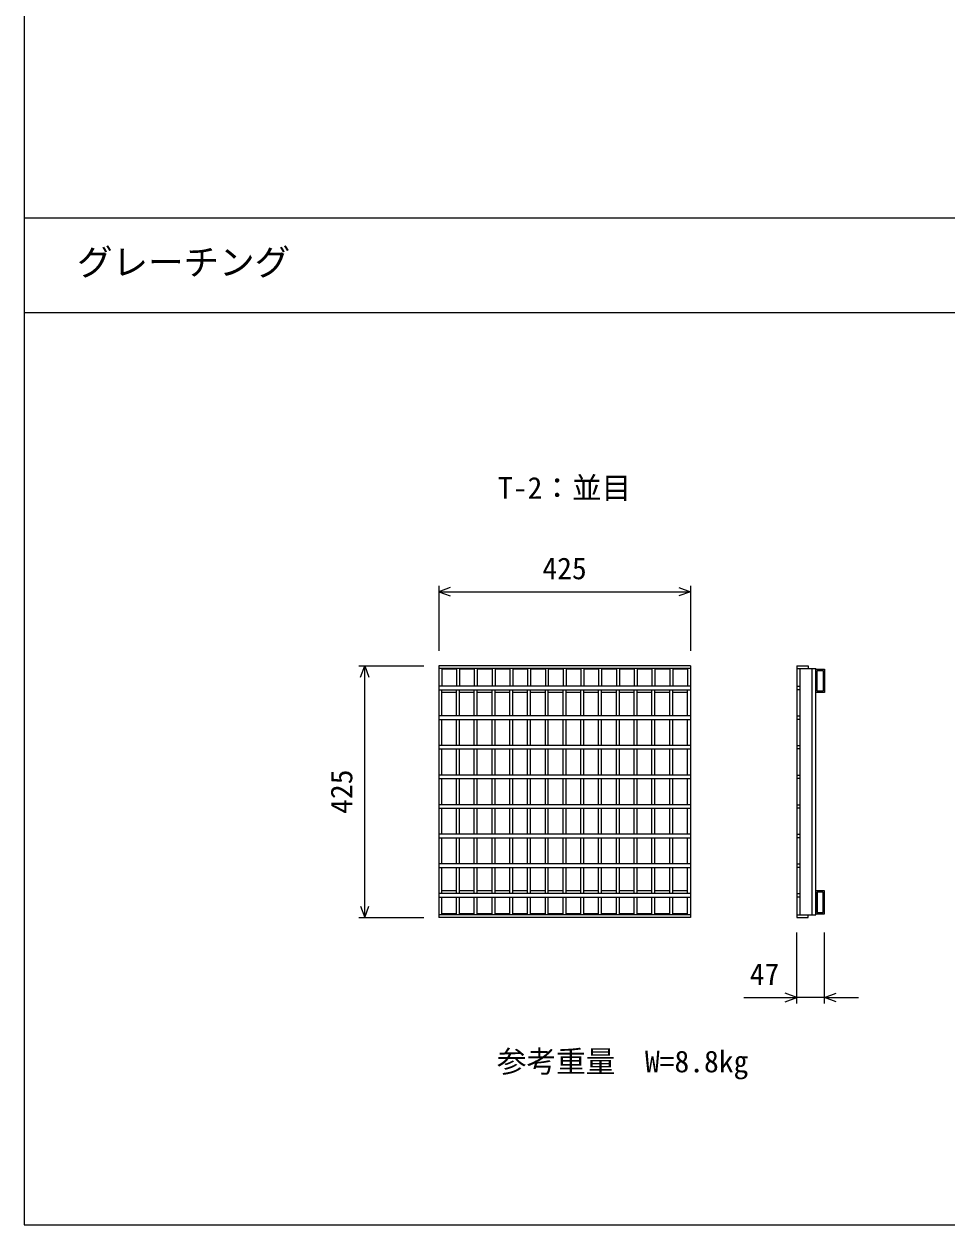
# Model space of a CAD drawing. Units: millimetres, scale not verified. Extents: x 15 to 25215, y 0 to 17820.
# Drawn here: x 7983 to 9542, y 6837 to 8864 of the extents above; entities that cross this region are included whole.
import ezdxf
from ezdxf.enums import TextEntityAlignment as Align

# ---------------------------------------------------------------- set-up
doc = ezdxf.new("R2010")
doc.units = ezdxf.units.MM
doc.header["$LTSCALE"] = 30
for name, color, linetype, lineweight in [('DIM', 7, 'Continuous', 25), ('HATCH', 6, 'Continuous', 25), ('TXT', 7, 'Continuous', 25)]:
    doc.layers.add(name, color=color, linetype=linetype, lineweight=lineweight)
doc.styles.add('ＭＳ ゴシック', font='')
doc.styles.get('ＭＳ ゴシック').set_extended_font_data('MS Gothic')

msp = doc.modelspace()

# ---------------------------------------------------------------- linework, layer by layer
at = {"layer": 'DIM'}
for p, q in [((7983.48, 10836.57), (7983.48, 6836.57)), ((7983.48, 8536.57), (14483.48, 8536.57)), ((7983.48, 8376.57), (14483.48, 8376.57)), ((8683.92, 7915.53), (8683.92, 7805.53)), ((8703.37, 7912.61), (8683.92, 7905.53)), ((9089.46, 7912.61), (9108.92, 7905.53)), ((9108.92, 7915.53), (9108.92, 7805.53)), ((8683.92, 7905.53), (9108.92, 7905.53)), ((8683.92, 7905.53), (8703.37, 7898.45)), ((9108.92, 7905.53), (9089.46, 7898.45)), ((8548.92, 7780.53), (8658.92, 7780.53)), ((8551.83, 7761.07), (8558.92, 7780.53)), ((8558.92, 7355.53), (8558.92, 7780.53)), ((8558.92, 7780.53), (8566, 7761.07)), ((8551.83, 7374.99), (8558.92, 7355.53)), ((8558.92, 7355.53), (8566, 7374.99)), ((8548.92, 7355.53), (8658.92, 7355.53)), ((9288.44, 7210.53), (9288.44, 7330.53)), ((9335.44, 7210.53), (9335.44, 7330.53)), ((9199.28, 7220.53), (9288.44, 7220.53)), ((9288.44, 7220.53), (9268.98, 7227.61)), ((9268.98, 7213.45), (9288.44, 7220.53)), ((9335.44, 7220.53), (9288.44, 7220.53)), ((9335.44, 7220.53), (9354.89, 7227.61)), ((9335.44, 7220.53), (9392.5, 7220.53)), ((9354.89, 7213.45), (9335.44, 7220.53)), ((7983.48, 6836.57), (14483.48, 6836.57))]:
    msp.add_line(p, q, dxfattribs=at)
at = {"layer": 'HATCH'}
for p, q in [((8683.92, 7780.53), (8683.92, 7355.53)), ((9108.92, 7780.53), (8683.92, 7780.53)), ((9108.92, 7776.03), (8683.92, 7776.03)), ((8688.92, 7776.03), (8688.92, 7746.03)), ((8713.92, 7774.53), (8688.92, 7774.53)), ((8713.92, 7776.03), (8713.92, 7746.03)), ((8718.92, 7776.03), (8718.92, 7746.03)), ((8743.92, 7774.53), (8718.92, 7774.53)), ((8743.92, 7776.03), (8743.92, 7746.03)), ((8748.92, 7776.03), (8748.92, 7746.03)), ((8773.92, 7774.53), (8748.92, 7774.53)), ((8773.92, 7776.03), (8773.92, 7746.03)), ((8778.92, 7776.03), (8778.92, 7746.03)), ((8803.92, 7774.53), (8778.92, 7774.53)), ((8803.92, 7776.03), (8803.92, 7746.03)), ((8808.92, 7776.03), (8808.92, 7746.03)), ((8833.92, 7774.53), (8808.92, 7774.53)), ((8833.92, 7776.03), (8833.92, 7746.03)), ((8838.92, 7776.03), (8838.92, 7746.03)), ((8863.92, 7774.53), (8838.92, 7774.53)), ((8863.92, 7776.03), (8863.92, 7746.03)), ((8868.92, 7776.03), (8868.92, 7746.03)), ((8893.92, 7774.53), (8868.92, 7774.53)), ((8893.92, 7776.03), (8893.92, 7746.03)), ((8898.92, 7776.03), (8898.92, 7746.03)), ((8923.92, 7774.53), (8898.92, 7774.53)), ((8923.92, 7776.03), (8923.92, 7746.03)), ((8928.92, 7776.03), (8928.92, 7746.03)), ((8953.92, 7774.53), (8928.92, 7774.53)), ((8953.92, 7776.03), (8953.92, 7746.03)), ((8958.92, 7776.03), (8958.92, 7746.03)), ((8983.92, 7774.53), (8958.92, 7774.53)), ((8983.92, 7776.03), (8983.92, 7746.03)), ((8988.92, 7776.03), (8988.92, 7746.03)), ((9013.92, 7774.53), (8988.92, 7774.53)), ((9013.92, 7776.03), (9013.92, 7746.03)), ((9018.92, 7776.03), (9018.92, 7746.03)), ((9043.92, 7774.53), (9018.92, 7774.53)), ((9043.92, 7776.03), (9043.92, 7746.03)), ((9048.92, 7776.03), (9048.92, 7746.03)), ((9073.92, 7774.53), (9048.92, 7774.53)), ((9073.92, 7776.03), (9073.92, 7746.03)), ((9078.92, 7776.03), (9078.92, 7746.03)), ((9103.92, 7774.53), (9078.92, 7774.53)), ((9103.92, 7776.03), (9103.92, 7746.03)), ((9108.92, 7780.53), (9108.92, 7355.53)), ((9288.44, 7780.53), (9288.44, 7355.53)), ((9288.44, 7780.53), (9307.44, 7780.53)), ((9288.44, 7776.03), (9320.44, 7776.03)), ((9294.44, 7360.03), (9294.44, 7776.03)), ((9307.44, 7780.53), (9307.44, 7776.03)), ((9314.44, 7360.03), (9314.44, 7776.03)), ((9320.44, 7360.03), (9320.44, 7776.03)), ((9320.44, 7774.53), (9335.44, 7774.53)), ((9320.44, 7735.53), (9320.44, 7774.53)), ((9322.74, 7772.23), (9333.14, 7772.23)), ((9322.74, 7737.83), (9322.74, 7772.23)), ((9333.14, 7772.23), (9333.14, 7737.83)), ((9335.44, 7774.53), (9335.44, 7735.53)), ((9108.92, 7746.03), (8683.92, 7746.03)), ((9288.44, 7746.03), (9294.44, 7746.03)), ((8683.92, 7740.03), (9108.92, 7740.03)), ((8688.92, 7696.03), (8688.92, 7740.03)), ((8713.92, 7735.53), (8688.92, 7735.53)), ((8713.92, 7696.03), (8713.92, 7740.03)), ((8718.92, 7696.03), (8718.92, 7740.03)), ((8743.92, 7735.53), (8718.92, 7735.53)), ((8743.92, 7696.03), (8743.92, 7740.03)), ((8748.92, 7696.03), (8748.92, 7740.03)), ((8773.92, 7735.53), (8748.92, 7735.53)), ((8773.92, 7696.03), (8773.92, 7740.03)), ((8778.92, 7696.03), (8778.92, 7740.03)), ((8803.92, 7735.53), (8778.92, 7735.53)), ((8803.92, 7696.03), (8803.92, 7740.03)), ((8808.92, 7696.03), (8808.92, 7740.03)), ((8833.92, 7735.53), (8808.92, 7735.53)), ((8833.92, 7696.03), (8833.92, 7740.03)), ((8838.92, 7696.03), (8838.92, 7740.03)), ((8863.92, 7735.53), (8838.92, 7735.53)), ((8863.92, 7696.03), (8863.92, 7740.03)), ((8868.92, 7696.03), (8868.92, 7740.03)), ((8893.92, 7735.53), (8868.92, 7735.53)), ((8893.92, 7696.03), (8893.92, 7740.03)), ((8898.92, 7696.03), (8898.92, 7740.03)), ((8923.92, 7735.53), (8898.92, 7735.53)), ((8923.92, 7696.03), (8923.92, 7740.03)), ((8928.92, 7696.03), (8928.92, 7740.03)), ((8953.92, 7735.53), (8928.92, 7735.53)), ((8953.92, 7696.03), (8953.92, 7740.03)), ((8958.92, 7696.03), (8958.92, 7740.03)), ((8983.92, 7735.53), (8958.92, 7735.53)), ((8983.92, 7696.03), (8983.92, 7740.03)), ((8988.92, 7696.03), (8988.92, 7740.03)), ((9013.92, 7735.53), (8988.92, 7735.53)), ((9013.92, 7696.03), (9013.92, 7740.03)), ((9018.92, 7696.03), (9018.92, 7740.03)), ((9043.92, 7735.53), (9018.92, 7735.53)), ((9043.92, 7696.03), (9043.92, 7740.03)), ((9048.92, 7696.03), (9048.92, 7740.03)), ((9073.92, 7735.53), (9048.92, 7735.53)), ((9073.92, 7696.03), (9073.92, 7740.03)), ((9078.92, 7696.03), (9078.92, 7740.03)), ((9103.92, 7735.53), (9078.92, 7735.53)), ((9103.92, 7696.03), (9103.92, 7740.03)), ((9294.44, 7740.03), (9288.44, 7740.03)), ((9335.44, 7735.53), (9320.44, 7735.53)), ((9333.14, 7737.83), (9322.74, 7737.83)), ((9108.92, 7696.03), (8683.92, 7696.03)), ((8683.92, 7690.03), (9108.92, 7690.03)), ((8688.92, 7646.03), (8688.92, 7690.03)), ((8713.92, 7646.03), (8713.92, 7690.03)), ((8718.92, 7646.03), (8718.92, 7690.03)), ((8743.92, 7646.03), (8743.92, 7690.03)), ((8748.92, 7646.03), (8748.92, 7690.03)), ((8773.92, 7646.03), (8773.92, 7690.03)), ((8778.92, 7646.03), (8778.92, 7690.03)), ((8803.92, 7646.03), (8803.92, 7690.03)), ((8808.92, 7646.03), (8808.92, 7690.03)), ((8833.92, 7646.03), (8833.92, 7690.03)), ((8838.92, 7646.03), (8838.92, 7690.03)), ((8863.92, 7646.03), (8863.92, 7690.03)), ((8868.92, 7646.03), (8868.92, 7690.03)), ((8893.92, 7646.03), (8893.92, 7690.03)), ((8898.92, 7646.03), (8898.92, 7690.03)), ((8923.92, 7646.03), (8923.92, 7690.03)), ((8928.92, 7646.03), (8928.92, 7690.03)), ((8953.92, 7646.03), (8953.92, 7690.03)), ((8958.92, 7646.03), (8958.92, 7690.03)), ((8983.92, 7646.03), (8983.92, 7690.03)), ((8988.92, 7646.03), (8988.92, 7690.03)), ((9013.92, 7646.03), (9013.92, 7690.03)), ((9018.92, 7646.03), (9018.92, 7690.03)), ((9043.92, 7646.03), (9043.92, 7690.03)), ((9048.92, 7646.03), (9048.92, 7690.03)), ((9073.92, 7646.03), (9073.92, 7690.03)), ((9078.92, 7646.03), (9078.92, 7690.03)), ((9103.92, 7646.03), (9103.92, 7690.03)), ((9288.44, 7696.03), (9294.44, 7696.03)), ((9294.44, 7690.03), (9288.44, 7690.03)), ((9108.92, 7646.03), (8683.92, 7646.03)), ((9288.44, 7646.03), (9294.44, 7646.03)), ((8683.92, 7640.03), (9108.92, 7640.03)), ((8688.92, 7596.03), (8688.92, 7640.03)), ((8713.92, 7596.03), (8713.92, 7640.03)), ((8718.92, 7596.03), (8718.92, 7640.03)), ((8743.92, 7596.03), (8743.92, 7640.03)), ((8748.92, 7596.03), (8748.92, 7640.03)), ((8773.92, 7596.03), (8773.92, 7640.03)), ((8778.92, 7596.03), (8778.92, 7640.03)), ((8803.92, 7596.03), (8803.92, 7640.03)), ((8808.92, 7596.03), (8808.92, 7640.03)), ((8833.92, 7596.03), (8833.92, 7640.03)), ((8838.92, 7596.03), (8838.92, 7640.03)), ((8863.92, 7596.03), (8863.92, 7640.03)), ((8868.92, 7596.03), (8868.92, 7640.03)), ((8893.92, 7596.03), (8893.92, 7640.03)), ((8898.92, 7596.03), (8898.92, 7640.03)), ((8923.92, 7596.03), (8923.92, 7640.03)), ((8928.92, 7596.03), (8928.92, 7640.03)), ((8953.92, 7596.03), (8953.92, 7640.03)), ((8958.92, 7596.03), (8958.92, 7640.03)), ((8983.92, 7596.03), (8983.92, 7640.03)), ((8988.92, 7596.03), (8988.92, 7640.03)), ((9013.92, 7596.03), (9013.92, 7640.03)), ((9018.92, 7596.03), (9018.92, 7640.03)), ((9043.92, 7596.03), (9043.92, 7640.03)), ((9048.92, 7596.03), (9048.92, 7640.03)), ((9073.92, 7596.03), (9073.92, 7640.03)), ((9078.92, 7596.03), (9078.92, 7640.03)), ((9103.92, 7596.03), (9103.92, 7640.03)), ((9294.44, 7640.03), (9288.44, 7640.03)), ((9108.92, 7596.03), (8683.92, 7596.03)), ((8683.92, 7590.03), (9108.92, 7590.03)), ((8688.92, 7546.03), (8688.92, 7590.03)), ((8713.92, 7546.03), (8713.92, 7590.03)), ((8718.92, 7546.03), (8718.92, 7590.03)), ((8743.92, 7546.03), (8743.92, 7590.03)), ((8748.92, 7546.03), (8748.92, 7590.03)), ((8773.92, 7546.03), (8773.92, 7590.03)), ((8778.92, 7546.03), (8778.92, 7590.03)), ((8803.92, 7546.03), (8803.92, 7590.03)), ((8808.92, 7546.03), (8808.92, 7590.03)), ((8833.92, 7546.03), (8833.92, 7590.03)), ((8838.92, 7546.03), (8838.92, 7590.03)), ((8863.92, 7546.03), (8863.92, 7590.03)), ((8868.92, 7546.03), (8868.92, 7590.03)), ((8893.92, 7546.03), (8893.92, 7590.03)), ((8898.92, 7546.03), (8898.92, 7590.03)), ((8923.92, 7546.03), (8923.92, 7590.03)), ((8928.92, 7546.03), (8928.92, 7590.03)), ((8953.92, 7546.03), (8953.92, 7590.03)), ((8958.92, 7546.03), (8958.92, 7590.03)), ((8983.92, 7546.03), (8983.92, 7590.03)), ((8988.92, 7546.03), (8988.92, 7590.03)), ((9013.92, 7546.03), (9013.92, 7590.03)), ((9018.92, 7546.03), (9018.92, 7590.03)), ((9043.92, 7546.03), (9043.92, 7590.03)), ((9048.92, 7546.03), (9048.92, 7590.03)), ((9073.92, 7546.03), (9073.92, 7590.03)), ((9078.92, 7546.03), (9078.92, 7590.03)), ((9103.92, 7546.03), (9103.92, 7590.03)), ((9288.44, 7596.03), (9294.44, 7596.03)), ((9294.44, 7590.03), (9288.44, 7590.03)), ((9108.92, 7546.03), (8683.92, 7546.03)), ((9288.44, 7546.03), (9294.44, 7546.03)), ((8683.92, 7540.03), (9108.92, 7540.03)), ((8688.92, 7496.03), (8688.92, 7540.03)), ((8713.92, 7496.03), (8713.92, 7540.03)), ((8718.92, 7496.03), (8718.92, 7540.03)), ((8743.92, 7496.03), (8743.92, 7540.03)), ((8748.92, 7496.03), (8748.92, 7540.03)), ((8773.92, 7496.03), (8773.92, 7540.03)), ((8778.92, 7496.03), (8778.92, 7540.03)), ((8803.92, 7496.03), (8803.92, 7540.03)), ((8808.92, 7496.03), (8808.92, 7540.03)), ((8833.92, 7496.03), (8833.92, 7540.03)), ((8838.92, 7496.03), (8838.92, 7540.03)), ((8863.92, 7496.03), (8863.92, 7540.03)), ((8868.92, 7496.03), (8868.92, 7540.03)), ((8893.92, 7496.03), (8893.92, 7540.03)), ((8898.92, 7496.03), (8898.92, 7540.03)), ((8923.92, 7496.03), (8923.92, 7540.03)), ((8928.92, 7496.03), (8928.92, 7540.03)), ((8953.92, 7496.03), (8953.92, 7540.03)), ((8958.92, 7496.03), (8958.92, 7540.03)), ((8983.92, 7496.03), (8983.92, 7540.03)), ((8988.92, 7496.03), (8988.92, 7540.03)), ((9013.92, 7496.03), (9013.92, 7540.03)), ((9018.92, 7496.03), (9018.92, 7540.03)), ((9043.92, 7496.03), (9043.92, 7540.03)), ((9048.92, 7496.03), (9048.92, 7540.03)), ((9073.92, 7496.03), (9073.92, 7540.03)), ((9078.92, 7496.03), (9078.92, 7540.03)), ((9103.92, 7496.03), (9103.92, 7540.03)), ((9294.44, 7540.03), (9288.44, 7540.03)), ((9108.92, 7496.03), (8683.92, 7496.03)), ((8683.92, 7490.03), (9108.92, 7490.03)), ((8688.92, 7446.03), (8688.92, 7490.03)), ((8713.92, 7446.03), (8713.92, 7490.03)), ((8718.92, 7446.03), (8718.92, 7490.03)), ((8743.92, 7446.03), (8743.92, 7490.03)), ((8748.92, 7446.03), (8748.92, 7490.03)), ((8773.92, 7446.03), (8773.92, 7490.03)), ((8778.92, 7446.03), (8778.92, 7490.03)), ((8803.92, 7446.03), (8803.92, 7490.03)), ((8808.92, 7446.03), (8808.92, 7490.03)), ((8833.92, 7446.03), (8833.92, 7490.03)), ((8838.92, 7446.03), (8838.92, 7490.03)), ((8863.92, 7446.03), (8863.92, 7490.03)), ((8868.92, 7446.03), (8868.92, 7490.03)), ((8893.92, 7446.03), (8893.92, 7490.03)), ((8898.92, 7446.03), (8898.92, 7490.03)), ((8923.92, 7446.03), (8923.92, 7490.03)), ((8928.92, 7446.03), (8928.92, 7490.03)), ((8953.92, 7446.03), (8953.92, 7490.03)), ((8958.92, 7446.03), (8958.92, 7490.03)), ((8983.92, 7446.03), (8983.92, 7490.03)), ((8988.92, 7446.03), (8988.92, 7490.03)), ((9013.92, 7446.03), (9013.92, 7490.03)), ((9018.92, 7446.03), (9018.92, 7490.03)), ((9043.92, 7446.03), (9043.92, 7490.03)), ((9048.92, 7446.03), (9048.92, 7490.03)), ((9073.92, 7446.03), (9073.92, 7490.03)), ((9078.92, 7446.03), (9078.92, 7490.03)), ((9103.92, 7446.03), (9103.92, 7490.03)), ((9288.44, 7496.03), (9294.44, 7496.03)), ((9294.44, 7490.03), (9288.44, 7490.03)), ((9108.92, 7446.03), (8683.92, 7446.03)), ((8683.92, 7440.03), (9108.92, 7440.03)), ((8688.92, 7396.03), (8688.92, 7440.03)), ((8713.92, 7396.03), (8713.92, 7440.03)), ((8718.92, 7396.03), (8718.92, 7440.03)), ((8743.92, 7396.03), (8743.92, 7440.03)), ((8748.92, 7396.03), (8748.92, 7440.03)), ((8773.92, 7396.03), (8773.92, 7440.03)), ((8778.92, 7396.03), (8778.92, 7440.03)), ((8803.92, 7396.03), (8803.92, 7440.03)), ((8808.92, 7396.03), (8808.92, 7440.03)), ((8833.92, 7396.03), (8833.92, 7440.03)), ((8838.92, 7396.03), (8838.92, 7440.03)), ((8863.92, 7396.03), (8863.92, 7440.03)), ((8868.92, 7396.03), (8868.92, 7440.03)), ((8893.92, 7396.03), (8893.92, 7440.03)), ((8898.92, 7396.03), (8898.92, 7440.03)), ((8923.92, 7396.03), (8923.92, 7440.03)), ((8928.92, 7396.03), (8928.92, 7440.03)), ((8953.92, 7396.03), (8953.92, 7440.03)), ((8958.92, 7396.03), (8958.92, 7440.03)), ((8983.92, 7396.03), (8983.92, 7440.03)), ((8988.92, 7396.03), (8988.92, 7440.03)), ((9013.92, 7396.03), (9013.92, 7440.03)), ((9018.92, 7396.03), (9018.92, 7440.03)), ((9043.92, 7396.03), (9043.92, 7440.03)), ((9048.92, 7396.03), (9048.92, 7440.03)), ((9073.92, 7396.03), (9073.92, 7440.03)), ((9078.92, 7396.03), (9078.92, 7440.03)), ((9103.92, 7396.03), (9103.92, 7440.03)), ((9288.44, 7446.03), (9294.44, 7446.03)), ((9294.44, 7440.03), (9288.44, 7440.03)), ((8713.92, 7400.53), (8688.92, 7400.53)), ((8743.92, 7400.53), (8718.92, 7400.53)), ((8773.92, 7400.53), (8748.92, 7400.53)), ((8803.92, 7400.53), (8778.92, 7400.53)), ((8833.92, 7400.53), (8808.92, 7400.53)), ((8863.92, 7400.53), (8838.92, 7400.53)), ((8893.92, 7400.53), (8868.92, 7400.53)), ((8923.92, 7400.53), (8898.92, 7400.53)), ((8953.92, 7400.53), (8928.92, 7400.53)), ((8983.92, 7400.53), (8958.92, 7400.53)), ((9013.92, 7400.53), (8988.92, 7400.53)), ((9043.92, 7400.53), (9018.92, 7400.53)), ((9073.92, 7400.53), (9048.92, 7400.53)), ((9103.92, 7400.53), (9078.92, 7400.53)), ((9335.44, 7400.53), (9320.44, 7400.53)), ((9320.44, 7400.53), (9320.44, 7361.53)), ((9335.44, 7361.53), (9335.44, 7400.53)), ((9108.92, 7396.03), (8683.92, 7396.03)), ((8683.92, 7390.03), (9108.92, 7390.03)), ((8688.92, 7360.03), (8688.92, 7390.03)), ((8713.92, 7360.03), (8713.92, 7390.03)), ((8718.92, 7360.03), (8718.92, 7390.03)), ((8743.92, 7360.03), (8743.92, 7390.03)), ((8748.92, 7360.03), (8748.92, 7390.03)), ((8773.92, 7360.03), (8773.92, 7390.03)), ((8778.92, 7360.03), (8778.92, 7390.03)), ((8803.92, 7360.03), (8803.92, 7390.03)), ((8808.92, 7360.03), (8808.92, 7390.03)), ((8833.92, 7360.03), (8833.92, 7390.03)), ((8838.92, 7360.03), (8838.92, 7390.03)), ((8863.92, 7360.03), (8863.92, 7390.03)), ((8868.92, 7360.03), (8868.92, 7390.03)), ((8893.92, 7360.03), (8893.92, 7390.03)), ((8898.92, 7360.03), (8898.92, 7390.03)), ((8923.92, 7360.03), (8923.92, 7390.03)), ((8928.92, 7360.03), (8928.92, 7390.03)), ((8953.92, 7360.03), (8953.92, 7390.03)), ((8958.92, 7360.03), (8958.92, 7390.03)), ((8983.92, 7360.03), (8983.92, 7390.03)), ((8988.92, 7360.03), (8988.92, 7390.03)), ((9013.92, 7360.03), (9013.92, 7390.03)), ((9018.92, 7360.03), (9018.92, 7390.03)), ((9043.92, 7360.03), (9043.92, 7390.03)), ((9048.92, 7360.03), (9048.92, 7390.03)), ((9073.92, 7360.03), (9073.92, 7390.03)), ((9078.92, 7360.03), (9078.92, 7390.03)), ((9103.92, 7360.03), (9103.92, 7390.03)), ((9288.44, 7396.03), (9294.44, 7396.03)), ((9294.44, 7390.03), (9288.44, 7390.03)), ((9333.14, 7398.23), (9322.74, 7398.23)), ((9322.74, 7398.23), (9322.74, 7363.83)), ((9333.14, 7363.83), (9333.14, 7398.23)), ((9108.92, 7360.03), (8683.92, 7360.03)), ((8713.92, 7361.53), (8688.92, 7361.53)), ((8743.92, 7361.53), (8718.92, 7361.53)), ((8773.92, 7361.53), (8748.92, 7361.53)), ((8803.92, 7361.53), (8778.92, 7361.53)), ((8833.92, 7361.53), (8808.92, 7361.53)), ((8863.92, 7361.53), (8838.92, 7361.53)), ((8893.92, 7361.53), (8868.92, 7361.53)), ((8923.92, 7361.53), (8898.92, 7361.53)), ((8953.92, 7361.53), (8928.92, 7361.53)), ((8983.92, 7361.53), (8958.92, 7361.53)), ((9013.92, 7361.53), (8988.92, 7361.53)), ((9043.92, 7361.53), (9018.92, 7361.53)), ((9073.92, 7361.53), (9048.92, 7361.53)), ((9103.92, 7361.53), (9078.92, 7361.53)), ((9288.44, 7360.03), (9320.44, 7360.03)), ((9307.44, 7355.53), (9307.44, 7360.03)), ((9320.44, 7361.53), (9335.44, 7361.53)), ((9322.74, 7363.83), (9333.14, 7363.83)), ((9108.92, 7355.53), (8683.92, 7355.53)), ((9288.44, 7355.53), (9307.44, 7355.53))]:
    msp.add_line(p, q, dxfattribs=at)

# ---------------------------------------------------------------- texts
at = {"layer": 'DIM', "style": 'ＭＳ ゴシック'}
for s, p in [('425', (8858.92, 7915.53)), ('47', (9209.16, 7230.53)), ('参考重量\u3000W=8.8kg', (8782.05, 7083.22))]:
    msp.add_text(s, height=36.66, dxfattribs=at).set_placement(p, align=Align.BOTTOM_LEFT)
msp.add_text('425', height=36.66, rotation=90, dxfattribs=at).set_placement((8548.92, 7530.53), align=Align.BOTTOM_LEFT)
at = {"layer": 'TXT', "style": 'ＭＳ ゴシック'}
for s, height, p in [('グレーチング', 43.99, (8072.98, 8426.57)), ('T-2：並目', 36.66, (8783.92, 8051.39))]:
    msp.add_text(s, height=height, dxfattribs=at).set_placement(p, align=Align.BOTTOM_LEFT)

doc.saveas('drawing.dxf')
